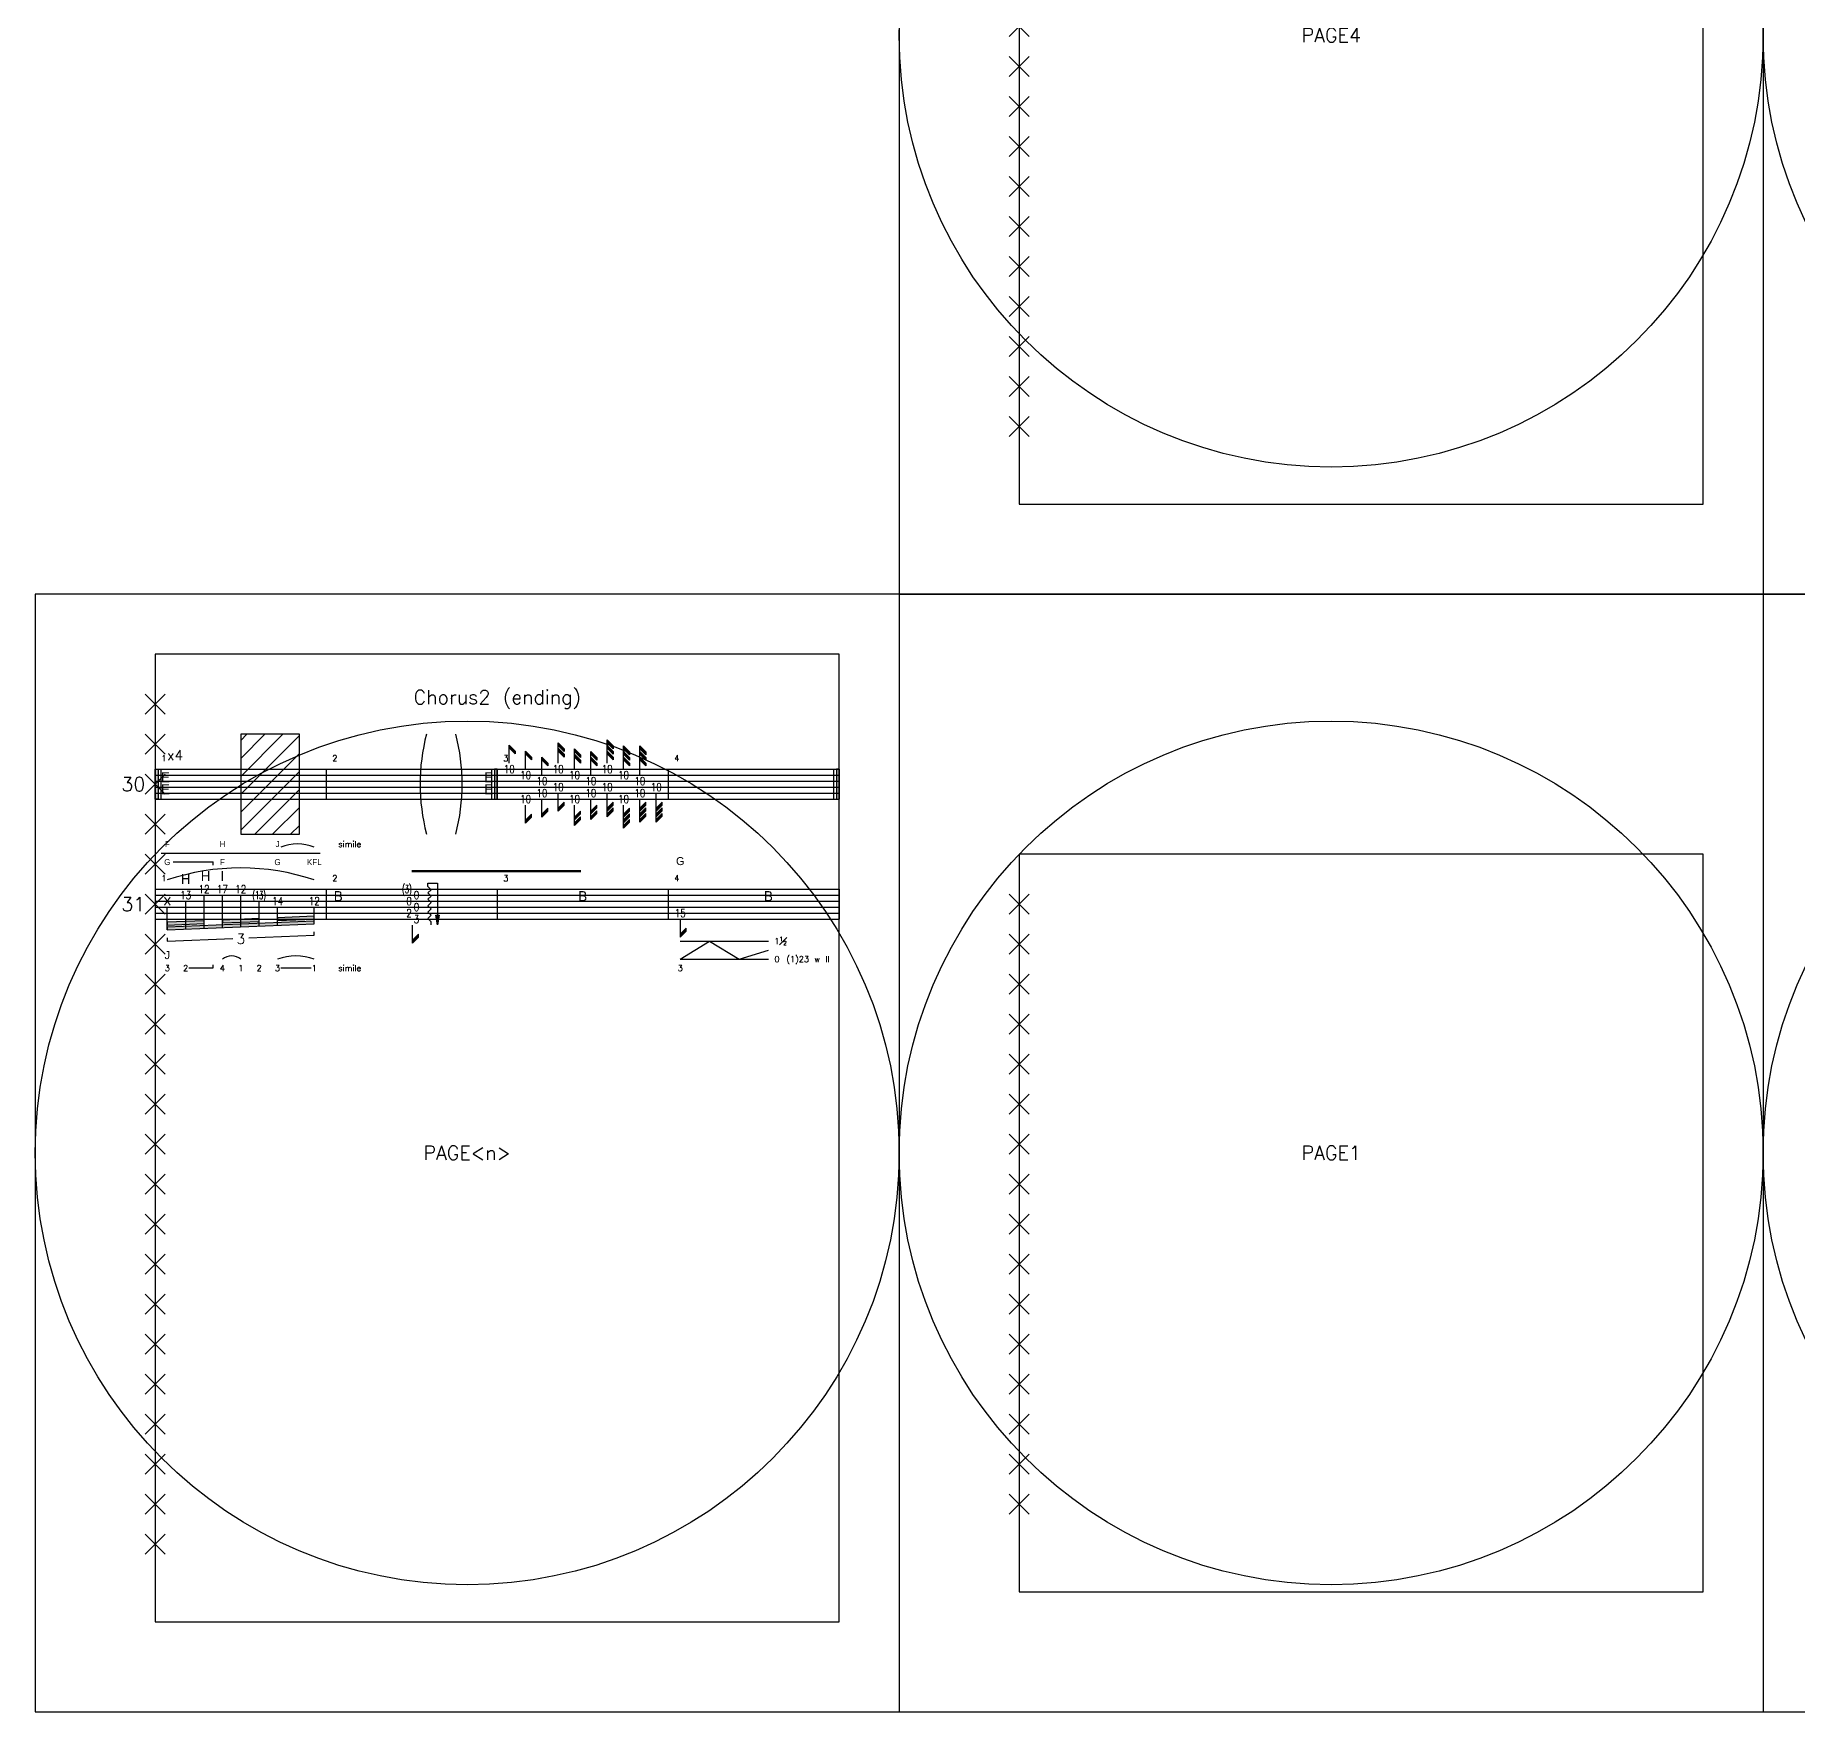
# Model space of a CAD drawing. Header units: millimetres. Extents: x -216 to 648, y 0 to 838.
# Drawn here: x -215.9 to 224.5, y 0 to 419.1 of the extents above; entities that cross this region are included whole.
import ezdxf
from ezdxf.enums import TextEntityAlignment as Align

# ---------------------------------------------------------------- set-up
doc = ezdxf.new("R2010")
doc.units = ezdxf.units.MM
doc.header["$PDMODE"] = 3
doc.header["$PDSIZE"] = 2.5
for name, color, linetype in [('art', 6, 'Continuous'), ('finger', 4, 'Continuous'), ('note', 7, 'Continuous'), ('staff', 7, 'Continuous')]:
    doc.layers.add(name, color=color, linetype=linetype)
doc.layers.add('hidden', color=4, linetype='Continuous', plot=False)
doc.styles.add('art', font='FINAAC_.TTF', dxfattribs={"height": 1.5})
doc.styles.add('finger', font='txt.shx', dxfattribs={"height": 1.5})
doc.styles.add('height15', font='txt.shx', dxfattribs={"height": 1.5})
doc.styles.add('height25', font='txt.shx', dxfattribs={"height": 2.5})
doc.styles.add('height35', font='txt.shx', dxfattribs={"height": 3.5})
doc.styles.add('rest', font='FINAAC_.TTF', dxfattribs={"height": 2.5})
doc.styles.add('simile', font='txt.shx', dxfattribs={"height": 1.5})
doc.styles.add('tuplet_number', font='txt.shx', dxfattribs={"height": 2.5})
doc.styles.add('width12', font='txt.shx', dxfattribs={"width": 1.2, "height": 2})
doc.styles.add('width5', font='txt.shx', dxfattribs={"width": 0.5, "height": 2})
doc.styles.add('width8', font='txt.shx', dxfattribs={"width": 0.8, "height": 2})

# ---------------------------------------------------------------- blocks, each defined once
blk = doc.blocks.new('page')
at = {"layer": 'hidden'}
for p, q in [((215.9, 279.4), (0, 279.4)), ((0, 279.4), (0, 0)), ((30, 264.4), (30, 22.5)), ((200.9, 264.4), (30, 264.4)), ((200.9, 22.5), (200.9, 264.4)), ((30, 22.5), (200.9, 22.5)), ((0, 0), (215.9, 0))]:
    blk.add_line(p, q, dxfattribs=at)
blk.add_circle((107.95, 139.7), 107.95, dxfattribs=at)
for p in [(30, 251.9), (30, 241.9), (30, 231.9), (30, 221.9), (30, 211.9), (30, 201.9), (30, 191.9), (30, 181.9), (30, 171.9), (30, 161.9), (30, 151.9), (30, 141.9), (30, 131.9), (30, 121.9), (30, 111.9), (30, 101.9), (30, 91.9), (30, 81.9), (30, 71.9), (30, 61.9), (30, 51.9), (30, 41.9)]:
    blk.add_point(p, dxfattribs=at)
at = {"layer": 'hidden', "style": 'height35', "flags": 8}
blk.add_attdef('PAGE_NUM', text='', height=3.5, dxfattribs=at).set_placement((107.95, 139.7), align=Align.MIDDLE_CENTER)
blk = doc.blocks.new('arp_return')
at = {"layer": 'art'}
h = blk.add_hatch(color=256, dxfattribs=at)
h.paths.add_polyline_path([(6.41, 2.45), (6.01, 2.45), (6.17, 1.5), (6.41, 1.5)])
h.paths.add_polyline_path([(6.81, 2.45), (6.41, 2.45), (6.41, 1.5), (6.65, 1.5)])
h.paths.add_polyline_path([(6.41, 1.5), (6.17, 1.5), (6.41, 0.05)])
h.paths.add_polyline_path([(6.65, 1.5), (6.41, 1.5), (6.41, 0.05)])
for p, q in [((4.01, 9.65), (4.01, 10.45)), ((4.01, 10.45), (6.41, 10.45)), ((4.81, 8.85), (4.01, 9.65)), ((4.01, 8.05), (4.81, 8.85)), ((6.41, 10.45), (6.41, 0.05)), ((4.81, 7.25), (4.01, 8.05)), ((4.01, 6.45), (4.81, 7.25)), ((4.81, 5.65), (4.01, 6.45)), ((4.01, 4.85), (4.81, 5.65)), ((4.81, 4.05), (4.01, 4.85)), ((4.01, 3.25), (4.81, 4.05)), ((4.81, 2.45), (4.01, 3.25)), ((4.01, 1.65), (4.81, 2.45)), ((4.81, 0.85), (4.01, 1.65)), ((4.81, 0.05), (4.81, 0.85)), ((6.41, 0.05), (6.01, 2.45)), ((6.01, 2.45), (6.81, 2.45)), ((6.81, 2.45), (6.41, 0.05))]:
    blk.add_line(p, q, dxfattribs=at)
blk = doc.blocks.new('barre_bracket')
at = {"layer": 'finger'}
for p, q in [((0.8, 0.8), (6.885945, 0.8)), ((6.885945, 0.8), (6.885945, 1.6))]:
    blk.add_line(p, q, dxfattribs=at)
blk = doc.blocks.new('bow_bracket')
at = {"layer": 'art'}
for p in [(1.5, 0.8), (11.476575, 0)]:
    blk.add_line(p, (11.476575, 0.8), dxfattribs=at)
blk = doc.blocks.new('shift_line')
at = {"layer": 'finger'}
blk.add_line((0.8, 0.8), (8.38126, 0.8), dxfattribs=at)
blk = doc.blocks.new('flag1_str1')
at = {"layer": 'note'}
blk.add_hatch(color=256, dxfattribs=at).paths.add_polyline_path([(0, 6), (1.5, 4.5), (1.5, 3.8), (0, 5.3)])
blk.add_lwpolyline([(0, 6), (1.5, 4.5), (1.5, 3.8), (0, 5.3)], close=True, dxfattribs=at)
blk = doc.blocks.new('flag1_str2')
at = {"layer": 'note'}
blk.add_hatch(color=256, dxfattribs=at).paths.add_polyline_path([(0, 6), (1.5, 4.5), (1.5, 3.8), (0, 5.3)])
blk.add_lwpolyline([(0, 6), (1.5, 4.5), (1.5, 3.8), (0, 5.3)], close=True, dxfattribs=at)
blk = doc.blocks.new('flag1_str3')
at = {"layer": 'note'}
blk.add_hatch(color=256, dxfattribs=at).paths.add_polyline_path([(0, 6), (1.5, 4.5), (1.5, 3.8), (0, 5.3)])
blk.add_lwpolyline([(0, 6), (1.5, 4.5), (1.5, 3.8), (0, 5.3)], close=True, dxfattribs=at)
blk = doc.blocks.new('flag2_str1')
at = {"layer": 'note'}
for points in [[(0, 6.6), (1.5, 5.1), (1.5, 4.4), (0, 5.9)], [(0, 5.2), (1.5, 3.7), (1.5, 3), (0, 4.5)]]:
    blk.add_hatch(color=256, dxfattribs=at).paths.add_polyline_path(points)
for points in [[(0, 6.6), (1.5, 5.1), (1.5, 4.4), (0, 5.9)], [(0, 5.2), (1.5, 3.7), (1.5, 3), (0, 4.5)]]:
    blk.add_lwpolyline(points, close=True, dxfattribs=at)
blk = doc.blocks.new('flag2_str2')
at = {"layer": 'note'}
for points in [[(0, 6.6), (1.5, 5.1), (1.5, 4.4), (0, 5.9)], [(0, 5.2), (1.5, 3.7), (1.5, 3), (0, 4.5)]]:
    blk.add_hatch(color=256, dxfattribs=at).paths.add_polyline_path(points)
for points in [[(0, 6.6), (1.5, 5.1), (1.5, 4.4), (0, 5.9)], [(0, 5.2), (1.5, 3.7), (1.5, 3), (0, 4.5)]]:
    blk.add_lwpolyline(points, close=True, dxfattribs=at)
blk = doc.blocks.new('flag2_str3')
at = {"layer": 'note'}
for points in [[(0, 7.4), (1.5, 5.9), (1.5, 5.2), (0, 6.7)], [(0, 6), (1.5, 4.5), (1.5, 3.8), (0, 5.3)]]:
    blk.add_hatch(color=256, dxfattribs=at).paths.add_polyline_path(points)
for points in [[(0, 7.4), (1.5, 5.9), (1.5, 5.2), (0, 6.7)], [(0, 6), (1.5, 4.5), (1.5, 3.8), (0, 5.3)]]:
    blk.add_lwpolyline(points, close=True, dxfattribs=at)
blk = doc.blocks.new('flag3_str1')
at = {"layer": 'note'}
for points in [[(0, 7.3), (1.5, 5.8), (1.5, 5.1), (0, 6.6)], [(0, 5.9), (1.5, 4.4), (1.5, 3.7), (0, 5.2)], [(0, 4.5), (1.5, 3), (1.5, 2.3), (0, 3.8)]]:
    blk.add_hatch(color=256, dxfattribs=at).paths.add_polyline_path(points)
for points in [[(0, 7.3), (1.5, 5.8), (1.5, 5.1), (0, 6.6)], [(0, 5.9), (1.5, 4.4), (1.5, 3.7), (0, 5.2)], [(0, 4.5), (1.5, 3), (1.5, 2.3), (0, 3.8)]]:
    blk.add_lwpolyline(points, close=True, dxfattribs=at)
blk = doc.blocks.new('flag3_str2')
at = {"layer": 'note'}
for points in [[(0, 7.3), (1.5, 5.8), (1.5, 5.1), (0, 6.6)], [(0, 5.9), (1.5, 4.4), (1.5, 3.7), (0, 5.2)], [(0, 4.5), (1.5, 3), (1.5, 2.3), (0, 3.8)]]:
    blk.add_hatch(color=256, dxfattribs=at).paths.add_polyline_path(points)
for points in [[(0, 7.3), (1.5, 5.8), (1.5, 5.1), (0, 6.6)], [(0, 5.9), (1.5, 4.4), (1.5, 3.7), (0, 5.2)], [(0, 4.5), (1.5, 3), (1.5, 2.3), (0, 3.8)]]:
    blk.add_lwpolyline(points, close=True, dxfattribs=at)
blk = doc.blocks.new('flag3_str3')
at = {"layer": 'note'}
for points in [[(0, 8.8), (1.5, 7.3), (1.5, 6.6), (0, 8.1)], [(0, 7.4), (1.5, 5.9), (1.5, 5.2), (0, 6.7)], [(0, 6), (1.5, 4.5), (1.5, 3.8), (0, 5.3)]]:
    blk.add_hatch(color=256, dxfattribs=at).paths.add_polyline_path(points)
for points in [[(0, 8.8), (1.5, 7.3), (1.5, 6.6), (0, 8.1)], [(0, 7.4), (1.5, 5.9), (1.5, 5.2), (0, 6.7)], [(0, 6), (1.5, 4.5), (1.5, 3.8), (0, 5.3)]]:
    blk.add_lwpolyline(points, close=True, dxfattribs=at)
blk = doc.blocks.new('flag1_str6')
at = {"layer": 'note'}
blk.add_hatch(color=256, dxfattribs=at).paths.add_polyline_path([(0, -6), (1.5, -4.5), (1.5, -3.8), (0, -5.3)])
blk.add_lwpolyline([(0, -6), (1.5, -4.5), (1.5, -3.8), (0, -5.3)], close=True, dxfattribs=at)
blk = doc.blocks.new('flag1_str5')
at = {"layer": 'note'}
blk.add_hatch(color=256, dxfattribs=at).paths.add_polyline_path([(0, -6), (1.5, -4.5), (1.5, -3.8), (0, -5.3)])
blk.add_lwpolyline([(0, -6), (1.5, -4.5), (1.5, -3.8), (0, -5.3)], close=True, dxfattribs=at)
blk = doc.blocks.new('flag1_str4')
at = {"layer": 'note'}
blk.add_hatch(color=256, dxfattribs=at).paths.add_polyline_path([(0, -6), (1.5, -4.5), (1.5, -3.8), (0, -5.3)])
blk.add_lwpolyline([(0, -6), (1.5, -4.5), (1.5, -3.8), (0, -5.3)], close=True, dxfattribs=at)
blk = doc.blocks.new('flag2_str6')
at = {"layer": 'note'}
for points in [[(0, -5.2), (1.5, -3.7), (1.5, -3), (0, -4.5)], [(0, -6.6), (1.5, -5.1), (1.5, -4.4), (0, -5.9)]]:
    blk.add_hatch(color=256, dxfattribs=at).paths.add_polyline_path(points)
for points in [[(0, -5.2), (1.5, -3.7), (1.5, -3), (0, -4.5)], [(0, -6.6), (1.5, -5.1), (1.5, -4.4), (0, -5.9)]]:
    blk.add_lwpolyline(points, close=True, dxfattribs=at)
blk = doc.blocks.new('flag2_str5')
at = {"layer": 'note'}
for points in [[(0, -5.2), (1.5, -3.7), (1.5, -3), (0, -4.5)], [(0, -6.6), (1.5, -5.1), (1.5, -4.4), (0, -5.9)]]:
    blk.add_hatch(color=256, dxfattribs=at).paths.add_polyline_path(points)
for points in [[(0, -5.2), (1.5, -3.7), (1.5, -3), (0, -4.5)], [(0, -6.6), (1.5, -5.1), (1.5, -4.4), (0, -5.9)]]:
    blk.add_lwpolyline(points, close=True, dxfattribs=at)
blk = doc.blocks.new('flag2_str4')
at = {"layer": 'note'}
for points in [[(0, -6), (1.5, -4.5), (1.5, -3.8), (0, -5.3)], [(0, -7.4), (1.5, -5.9), (1.5, -5.2), (0, -6.7)]]:
    blk.add_hatch(color=256, dxfattribs=at).paths.add_polyline_path(points)
for points in [[(0, -6), (1.5, -4.5), (1.5, -3.8), (0, -5.3)], [(0, -7.4), (1.5, -5.9), (1.5, -5.2), (0, -6.7)]]:
    blk.add_lwpolyline(points, close=True, dxfattribs=at)
blk = doc.blocks.new('flag3_str6')
at = {"layer": 'note'}
for points in [[(0, -4.5), (1.5, -3), (1.5, -2.3), (0, -3.8)], [(0, -5.9), (1.5, -4.4), (1.5, -3.7), (0, -5.2)], [(0, -7.3), (1.5, -5.8), (1.5, -5.1), (0, -6.6)]]:
    blk.add_hatch(color=256, dxfattribs=at).paths.add_polyline_path(points)
for points in [[(0, -4.5), (1.5, -3), (1.5, -2.3), (0, -3.8)], [(0, -5.9), (1.5, -4.4), (1.5, -3.7), (0, -5.2)], [(0, -7.3), (1.5, -5.8), (1.5, -5.1), (0, -6.6)]]:
    blk.add_lwpolyline(points, close=True, dxfattribs=at)
blk = doc.blocks.new('flag3_str5')
at = {"layer": 'note'}
for points in [[(0, -4.5), (1.5, -3), (1.5, -2.3), (0, -3.8)], [(0, -5.9), (1.5, -4.4), (1.5, -3.7), (0, -5.2)], [(0, -7.3), (1.5, -5.8), (1.5, -5.1), (0, -6.6)]]:
    blk.add_hatch(color=256, dxfattribs=at).paths.add_polyline_path(points)
for points in [[(0, -4.5), (1.5, -3), (1.5, -2.3), (0, -3.8)], [(0, -5.9), (1.5, -4.4), (1.5, -3.7), (0, -5.2)], [(0, -7.3), (1.5, -5.8), (1.5, -5.1), (0, -6.6)]]:
    blk.add_lwpolyline(points, close=True, dxfattribs=at)
blk = doc.blocks.new('flag3_str4')
at = {"layer": 'note'}
for points in [[(0, -6), (1.5, -4.5), (1.5, -3.8), (0, -5.3)], [(0, -7.4), (1.5, -5.9), (1.5, -5.2), (0, -6.7)], [(0, -8.8), (1.5, -7.3), (1.5, -6.6), (0, -8.1)]]:
    blk.add_hatch(color=256, dxfattribs=at).paths.add_polyline_path(points)
for points in [[(0, -6), (1.5, -4.5), (1.5, -3.8), (0, -5.3)], [(0, -7.4), (1.5, -5.9), (1.5, -5.2), (0, -6.7)], [(0, -8.8), (1.5, -7.3), (1.5, -6.6), (0, -8.1)]]:
    blk.add_lwpolyline(points, close=True, dxfattribs=at)
blk = doc.blocks.new('barline_end')
at = {"layer": 'staff'}
blk.add_hatch(color=256, dxfattribs=at).paths.add_polyline_path([(0, 0), (-0.7, 0), (-0.7, -7.5), (0, -7.5)])
blk.add_line((-1.4, 0), (-1.4, -7.5), dxfattribs=at)
blk.add_lwpolyline([(0, 0), (-0.7, 0), (-0.7, -7.5), (0, -7.5)], close=True, dxfattribs=at)
blk = doc.blocks.new('repeat_backward')
at = {"layer": 'staff'}
blk.add_hatch(color=256, dxfattribs=at).paths.add_polyline_path([(0, 0), (-0.7, 0), (-0.7, -7.5), (0, -7.5)])
blk.add_line((-1.4, 0), (-1.4, -7.5), dxfattribs=at)
blk.add_lwpolyline([(0, 0), (-0.7, 0), (-0.7, -7.5), (0, -7.5)], close=True, dxfattribs=at)
at = {"layer": 'staff', "style": 'rest'}
for p in [(-2.1, -3.3), (-2.1, -6.3)]:
    blk.add_text('E', height=2.5, dxfattribs=at).set_placement(p, align=Align.CENTER)

msp = doc.modelspace()

# ---------------------------------------------------------------- hatches: boundary and pattern name
at = {"layer": 'note'}
for points in [[(-159.95, 198.29), (-169.13, 197.91), (-169.13, 197.21), (-159.95, 197.59)], [(-146.17, 198.85), (-155.36, 198.47), (-155.36, 197.77), (-146.17, 198.15)], [(-173.72, 197.72), (-182.9, 197.35), (-182.9, 196.65), (-173.72, 197.02)], [(-146.17, 197.65), (-182.9, 196.15), (-182.9, 195.45), (-146.17, 196.95)]]:
    msp.add_hatch(color=256, dxfattribs=at).paths.add_polyline_path(points)
at = {"layer": 'staff'}
h = msp.add_hatch(dxfattribs=at)
h.set_pattern_fill('ANSI31', color=256, style=0)
h.set_pattern_definition([(45, (-452.321, 35.8547), (-2.245064, 2.245064), [])])
h.paths.add_polyline_path([(-164.54, 219.35), (-149.85, 219.35), (-149.85, 244.35), (-164.54, 244.35)])
msp.add_hatch(color=256, dxfattribs=at).paths.add_polyline_path([(-185.9, 235.65), (-185.2, 235.65), (-185.2, 228.15), (-185.9, 228.15)])

# ---------------------------------------------------------------- linework, layer by layer
at = {"layer": 'art'}
msp.add_line((-184.4, 214.65), (-144.67, 214.65), dxfattribs=at)
msp.add_arc((-150.37, 205.57), 11.38, 68.3843, 111.6157, dxfattribs=at)
at = {"layer": 'finger'}
for p, q in [((-54.72, 192.65), (-32.69, 192.65)), ((-54.72, 188.15), (-47.38, 192.65)), ((-47.38, 192.65), (-40.03, 188.15)), ((-40.03, 188.15), (-32.69, 190.35)), ((-54.72, 188.15), (-32.69, 188.15))]:
    msp.add_line(p, q, dxfattribs=at)
for centre, radius, start, end in [((-166.83, 185.26), 3.69, 51.5694, 128.4306), ((-150.77, 175.38), 13.57, 70.2289, 109.7711)]:
    msp.add_arc(centre, radius, start, end, dxfattribs=at)
at = {"layer": 'hidden'}
for p, q in [((0, 279.4), (0, 0)), ((215.9, 279.4), (0, 279.4)), ((-143.18, 235.65), (-143.18, 228.15)), ((-100.45, 235.65), (-100.45, 228.15)), ((-57.72, 235.65), (-57.72, 228.15)), ((200.9, 214.4), (30, 214.4)), ((30, 214.4), (30, 30)), ((200.9, 30), (200.9, 214.4)), ((-143.18, 205.65), (-143.18, 198.15)), ((-100.45, 205.65), (-100.45, 198.15)), ((-57.72, 205.65), (-57.72, 198.15)), ((30, 30), (200.9, 30)), ((0, 0), (215.9, 0))]:
    msp.add_line(p, q, dxfattribs=at)
msp.add_circle((107.95, 139.7), 107.95, dxfattribs=at)
for p in [(30, 201.88), (30, 191.88), (30, 181.88), (30, 171.88), (30, 161.88), (30, 151.88), (30, 141.88), (30, 131.88), (30, 121.88), (30, 111.88), (30, 101.88), (30, 91.88), (30, 81.88), (30, 71.88), (30, 61.88), (30, 51.88)]:
    msp.add_point(p, dxfattribs=at)
at = {"layer": 'note'}
for p, q in [((-85.21, 237.15), (-85.21, 242.25)), ((-72.97, 237.15), (-72.97, 242.95)), ((-97.45, 237.15), (-97.45, 241.65)), ((-93.37, 235.65), (-93.37, 240.15)), ((-89.29, 234.15), (-89.29, 238.65)), ((-81.13, 235.65), (-81.13, 240.75)), ((-77.05, 234.15), (-77.05, 240.05)), ((-68.89, 235.65), (-68.89, 241.45)), ((-64.81, 234.15), (-64.81, 241.45)), ((-85.21, 225.15), (-85.21, 229.65)), ((-72.97, 223.75), (-72.97, 229.65)), ((-60.72, 222.35), (-60.72, 229.65)), ((-93.37, 222.15), (-93.37, 226.65)), ((-89.29, 223.65), (-89.29, 228.15)), ((-81.13, 221.55), (-81.13, 226.65)), ((-77.05, 223.05), (-77.05, 228.15)), ((-68.89, 220.85), (-68.89, 226.65)), ((-64.81, 222.35), (-64.81, 228.15)), ((-178.31, 195.64), (-178.31, 202.65)), ((-173.72, 195.82), (-173.72, 204.15)), ((-169.13, 196.01), (-169.13, 204.15)), ((-164.54, 196.2), (-164.54, 204.15)), ((-159.95, 196.39), (-159.95, 202.65)), ((-182.9, 195.45), (-182.9, 201.15)), ((-155.36, 196.57), (-155.36, 201.15)), ((-146.17, 196.95), (-146.17, 201.15)), ((-162.54, 193.48), (-146.17, 194.15)), ((-146.17, 194.15), (-146.17, 194.95)), ((-121.61, 192.15), (-121.61, 196.65)), ((-54.72, 198.15), (-54.72, 193.65)), ((-182.9, 193.45), (-182.9, 192.65)), ((-182.9, 192.65), (-166.54, 193.32))]:
    msp.add_line(p, q, dxfattribs=at)
at = {"layer": 'note', "lineweight": 50}
msp.add_line((-121.81, 210.15), (-79.59, 210.15), dxfattribs=at)
at = {"layer": 'note'}
for points in [[(-159.95, 198.29), (-169.13, 197.91), (-169.13, 197.21), (-159.95, 197.59)], [(-146.17, 198.85), (-155.36, 198.47), (-155.36, 197.77), (-146.17, 198.15)], [(-173.72, 197.72), (-182.9, 197.35), (-182.9, 196.65), (-173.72, 197.02)], [(-146.17, 197.65), (-182.9, 196.15), (-182.9, 195.45), (-146.17, 196.95)]]:
    msp.add_lwpolyline(points, close=True, dxfattribs=at)
msp.add_arc((-164.54, 153.18), 57.76, 71.4644, 108.5356, dxfattribs=at)
at = {"layer": 'staff'}
for p, q in [((-185.9, 235.65), (-15, 235.65)), ((-185.9, 235.65), (-185.9, 228.15)), ((-185.9, 234.15), (-15, 234.15)), ((-184.5, 235.65), (-184.5, 228.15)), ((-15, 235.65), (-15, 228.15)), ((-185.9, 232.65), (-15, 232.65)), ((-185.9, 231.15), (-15, 231.15)), ((-185.9, 229.65), (-15, 229.65)), ((-185.9, 228.15), (-15, 228.15)), ((-185.9, 205.65), (-15, 205.65)), ((-185.9, 205.65), (-185.9, 198.15)), ((-185.9, 204.15), (-15, 204.15)), ((-185.9, 202.65), (-15, 202.65)), ((-15, 205.65), (-15, 198.15)), ((-185.9, 201.15), (-15, 201.15)), ((-185.9, 199.65), (-15, 199.65)), ((-185.9, 198.15), (-15, 198.15))]:
    msp.add_line(p, q, dxfattribs=at)
for points in [[(-164.54, 219.35), (-149.85, 219.35), (-149.85, 244.35), (-164.54, 244.35)], [(-185.9, 235.65), (-185.2, 235.65), (-185.2, 228.15), (-185.9, 228.15)]]:
    msp.add_lwpolyline(points, close=True, dxfattribs=at)
for centre, start, end in [((-69.73, 231.9), 165.5225, 194.4775), ((-159.21, 231.9), 345.5225, 14.4775)]:
    msp.add_arc(centre, 50, start, end, dxfattribs=at)

# ---------------------------------------------------------------- block references
at = {"layer": 'art'}
for name, p in [('bow_bracket', (-182.9, 211.65)), ('arp_return', (-121.81, 196.65)), ('shift_line', (-155.36, 185.15))]:
    msp.add_blockref(name, p, dxfattribs=at)
at = {"layer": 'finger'}
msp.add_blockref('barre_bracket', (-178.31, 185.15), dxfattribs=at)
at = {"layer": 'hidden'}
for p, values in [((0, 279.4), {'PAGE_NUM': 'PAGE4'}), ((215.9, 279.4), {'PAGE_NUM': 'PAGE5'}), ((-215.9, 0), {'PAGE_NUM': 'PAGE<n>'}), ((215.9, 0), {'PAGE_NUM': 'PAGE2'})]:
    msp.add_blockref('page', p, dxfattribs=at).add_auto_attribs(values)
at = {"layer": 'note'}
for name, p in [('flag2_str1', (-85.21, 235.65)), ('flag3_str1', (-72.97, 235.65)), ('flag1_str1', (-97.45, 235.65)), ('flag1_str2', (-93.37, 234.15)), ('flag1_str3', (-89.29, 232.65)), ('flag2_str2', (-81.13, 234.15)), ('flag2_str3', (-77.05, 232.65)), ('flag3_str2', (-68.89, 234.15)), ('flag3_str3', (-64.81, 232.65)), ('flag1_str5', (-89.29, 229.65)), ('flag1_str4', (-85.21, 231.15)), ('flag2_str6', (-81.13, 228.15)), ('flag2_str5', (-77.05, 229.65)), ('flag2_str4', (-72.97, 231.15)), ('flag3_str6', (-68.89, 228.15)), ('flag3_str5', (-64.81, 229.65)), ('flag3_str4', (-60.72, 231.15)), ('flag1_str6', (-93.37, 228.15)), ('flag1_str6', (-121.61, 198.15)), ('flag1_str5', (-54.72, 199.65))]:
    msp.add_blockref(name, p, dxfattribs=at)
at = {"layer": 'staff'}
for name, p in [('repeat_backward', (-100.45, 235.65)), ('barline_end', (-15, 235.65))]:
    msp.add_blockref(name, p, dxfattribs=at)

# ---------------------------------------------------------------- texts
at = {"layer": 'art', "style": 'art'}
for s, height, p in [('F', 1.5, (-182.9, 216.15)), ('H', 1.5, (-169.13, 216.15)), ('J', 1.5, (-155.36, 216.15)), ('G', 1.5, (-182.9, 211.65)), ('F', 1.5, (-169.13, 211.65)), ('G', 1.5, (-155.36, 211.65)), ('KFL', 1.5, (-146.17, 211.65)), ('G', 2, (-54.72, 211.65))]:
    msp.add_text(s, height=height, dxfattribs=at).set_placement(p, align=Align.CENTER)
at = {"layer": 'art', "style": 'simile'}
msp.add_text('simile', height=1.5, dxfattribs=at).set_placement((-140.18, 216.15))
at = {"layer": 'finger'}
for s, height, style, p in [('J', 2, 'art', (-182.9, 188.15)), ('3', 1.5, 'finger', (-182.9, 185.15)), ('2', 1.5, 'finger', (-178.31, 185.15)), ('4', 1.5, 'finger', (-169.13, 185.15)), ('1', 1.5, 'finger', (-164.54, 185.15)), ('2', 1.5, 'finger', (-159.95, 185.15)), ('3', 1.5, 'finger', (-155.36, 185.15)), ('1', 1.5, 'finger', (-146.17, 185.15)), ('3', 1.5, 'finger', (-54.72, 185.15))]:
    msp.add_text(s, height=height, dxfattribs=dict(at, style=style)).set_placement(p, align=Align.CENTER)
at = {"layer": 'finger', "style": 'simile'}
msp.add_text('simile', height=1.5, dxfattribs=at).set_placement((-140.18, 185.15))
at = {"layer": 'finger', "style": 'finger'}
msp.add_text('(1)23 w ll', height=1.5, dxfattribs=at).set_placement((-28.19, 188.15), align=Align.MIDDLE_LEFT)
at = {"layer": 'finger', "char_height": 1.5, "width": 4.5, "attachment_point": 4, "style": 'finger'}
for s, insert in [('\\A1;1{\\H0.7x;\\S1#2;}', (-31.19, 192.65)), ('0', (-31.19, 188.15))]:
    msp.add_mtext(s, dxfattribs=dict(at, insert=insert))
at = {"layer": 'hidden', "style": 'height35'}
msp.add_text('PAGE1', height=3.5, dxfattribs=at).set_placement((107.95, 139.7), align=Align.MIDDLE_CENTER)
at = {"layer": 'note'}
for s, style, width, p in [('10', 'width8', 0.8, (-97.45, 235.65)), ('10', 'width8', 0.8, (-93.37, 234.15)), ('10', 'width8', 0.8, (-89.29, 232.65)), ('10', 'width8', 0.8, (-85.21, 235.65)), ('10', 'width8', 0.8, (-81.13, 234.15)), ('10', 'width8', 0.8, (-77.05, 232.65)), ('10', 'width8', 0.8, (-72.97, 235.65)), ('10', 'width8', 0.8, (-68.89, 234.15)), ('10', 'width8', 0.8, (-64.81, 232.65)), ('10', 'width8', 0.8, (-93.37, 228.15)), ('10', 'width8', 0.8, (-89.29, 229.65)), ('10', 'width8', 0.8, (-85.21, 231.15)), ('10', 'width8', 0.8, (-81.13, 228.15)), ('10', 'width8', 0.8, (-77.05, 229.65)), ('10', 'width8', 0.8, (-72.97, 231.15)), ('10', 'width8', 0.8, (-68.89, 228.15)), ('10', 'width8', 0.8, (-64.81, 229.65)), ('10', 'width8', 0.8, (-60.72, 231.15)), ('X', 'width12', 1.2, (-182.9, 202.65)), ('13', 'width8', 0.8, (-178.31, 204.15)), ('12', 'width8', 0.8, (-173.72, 205.65)), ('17', 'width8', 0.8, (-169.13, 205.65)), ('12', 'width8', 0.8, (-164.54, 205.65)), ('(13)', 'width5', 0.5, (-159.95, 204.15)), ('14', 'width8', 0.8, (-155.36, 202.65)), ('12', 'width8', 0.8, (-146.17, 202.65)), ('15', 'width8', 0.8, (-54.72, 199.65))]:
    msp.add_text(s, height=2, dxfattribs=dict(at, style=style, width=width)).set_placement(p, align=Align.MIDDLE_CENTER)
at = {"layer": 'note', "style": 'rest'}
for s, p in [('H', (-178.31, 206.95)), ('H', (-173.32, 207.65)), ('I', (-169.13, 207.65)), ('B', (-140.18, 202.65)), ('B', (-79.09, 202.65)), ('B', (-32.69, 202.65))]:
    msp.add_text(s, height=2.5, dxfattribs=at).set_placement(p, align=Align.CENTER)
at = {"layer": 'note'}
for s, style, width, p in [('(3)', 'width5', 0.5, (-121.81, 205.65)), ('0', 'width8', 0.8, (-121.81, 202.65)), ('2', 'width8', 0.8, (-121.81, 199.65))]:
    msp.add_text(s, height=2, dxfattribs=dict(at, style=style, width=width)).set_placement(p, align=Align.MIDDLE_RIGHT)
at = {"layer": 'note', "style": 'width8', "width": 0.8}
for s, p in [('0', (-121.31, 204.15)), ('0', (-121.31, 201.15)), ('3', (-121.31, 198.15))]:
    msp.add_text(s, height=2, dxfattribs=at).set_placement(p, align=Align.MIDDLE_LEFT)
at = {"layer": 'note', "style": 'tuplet_number'}
msp.add_text('3', height=2.5, dxfattribs=at).set_placement((-164.54, 193.2), align=Align.MIDDLE_CENTER)
at = {"layer": 'staff'}
for s, height, style, p in [('Chorus2 (ending)', 3.5, 'height35', (-100.45, 251.9)), ('E', 2.5, 'rest', (-183.38, 232.35)), ('E', 2.5, 'rest', (-183.38, 229.35))]:
    msp.add_text(s, height=height, dxfattribs=dict(at, style=style)).set_placement(p, align=Align.CENTER)
for s, height, style, p in [('1', 1.5, 'height15', (-184.4, 237.15)), ('x4', 2.5, 'height25', (-182.9, 237.15)), ('2', 1.5, 'height15', (-141.68, 237.15)), ('3', 1.5, 'height15', (-98.95, 237.15)), ('3', 1.5, 'height15', (-98.95, 237.15)), ('4', 1.5, 'height15', (-56.22, 237.15)), ('1', 1.5, 'height15', (-184.4, 207.15)), ('1', 1.5, 'height15', (-184.4, 207.15)), ('2', 1.5, 'height15', (-141.68, 207.15)), ('3', 1.5, 'height15', (-98.95, 207.15)), ('4', 1.5, 'height15', (-56.22, 207.15))]:
    msp.add_text(s, height=height, dxfattribs=dict(at, style=style)).set_placement(p, align=Align.BOTTOM_LEFT)
at = {"layer": 'staff', "style": 'height35'}
for s, p in [('30', (-188.4, 231.9)), ('31', (-188.4, 201.9))]:
    msp.add_text(s, height=3.5, dxfattribs=at).set_placement(p, align=Align.MIDDLE_RIGHT)

doc.saveas('drawing.dxf')
